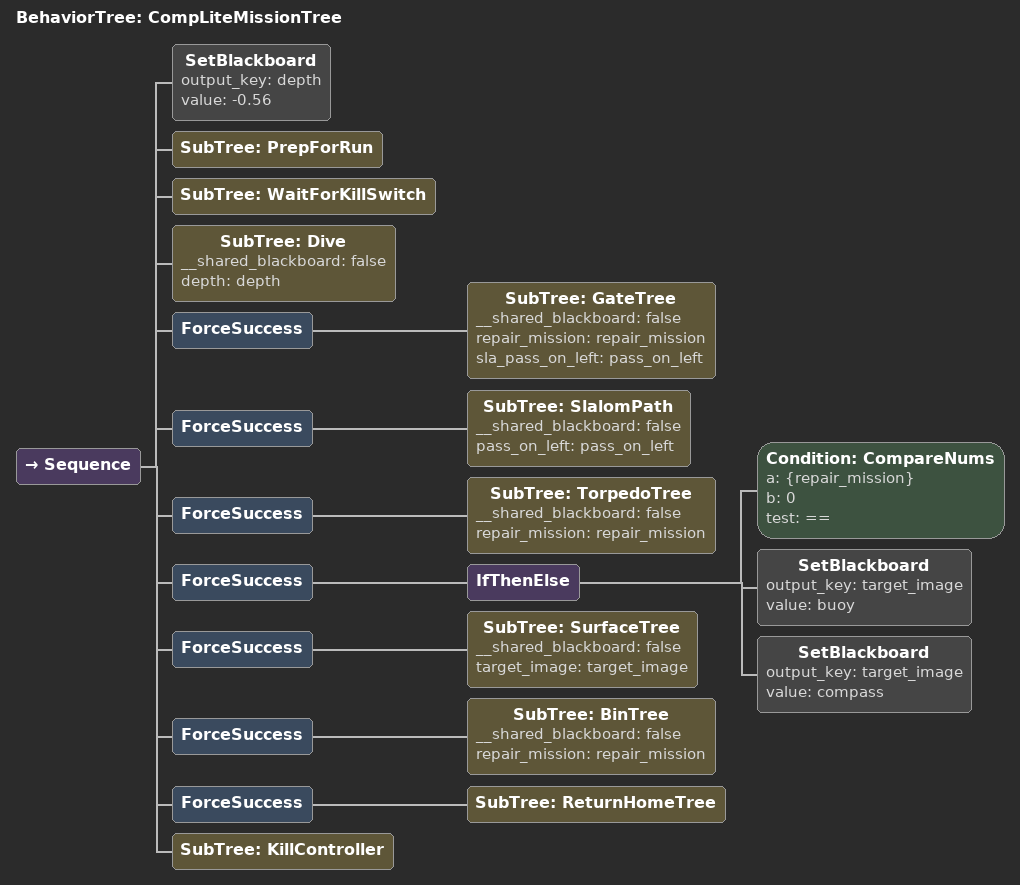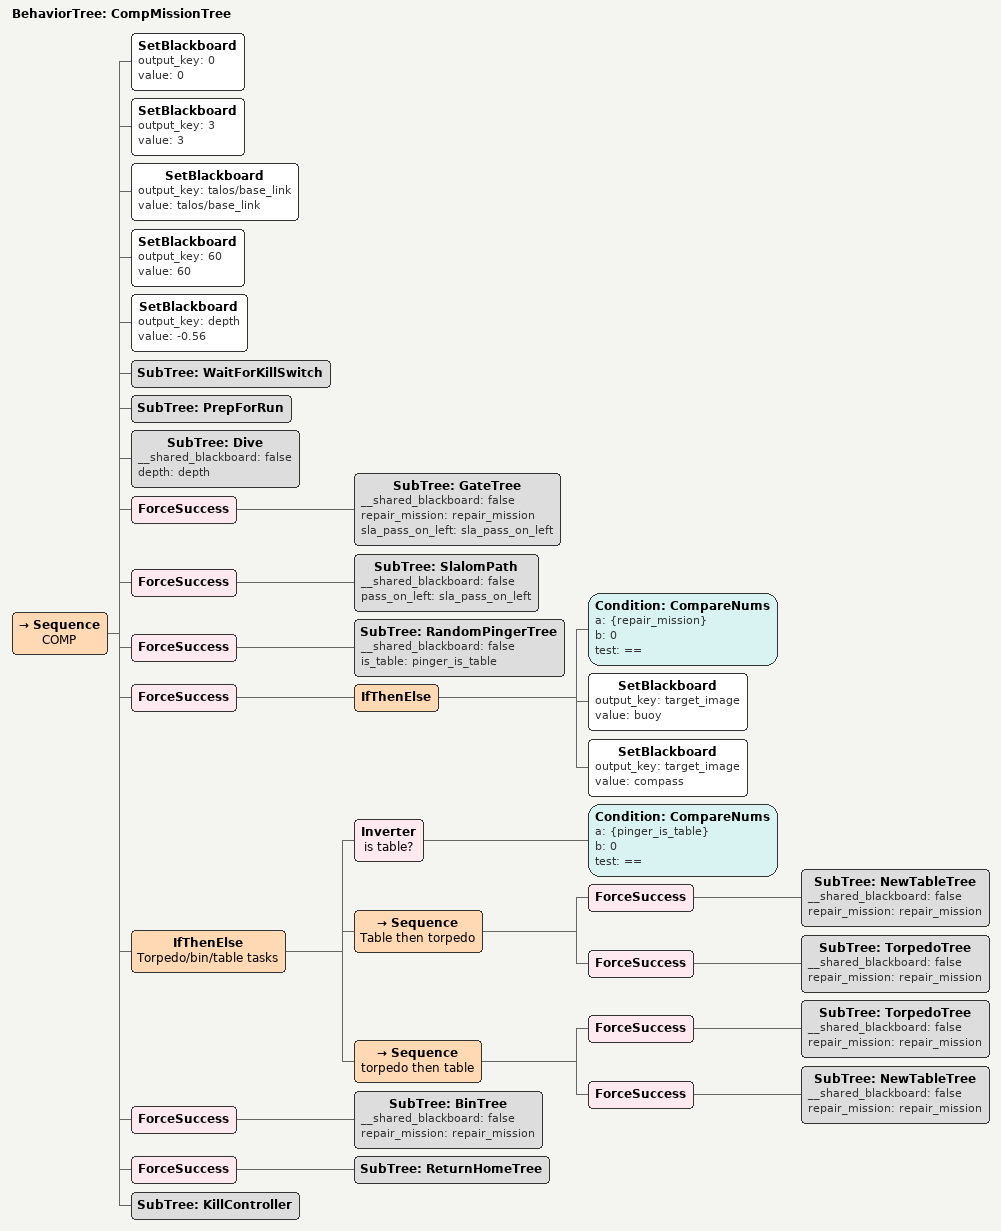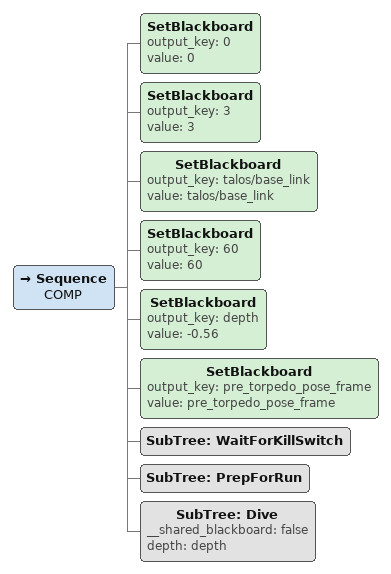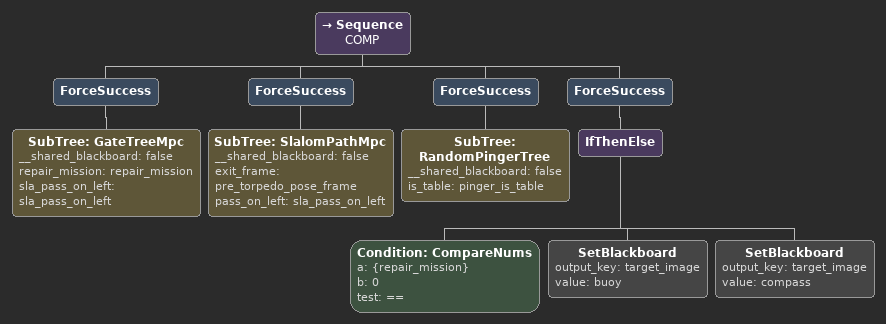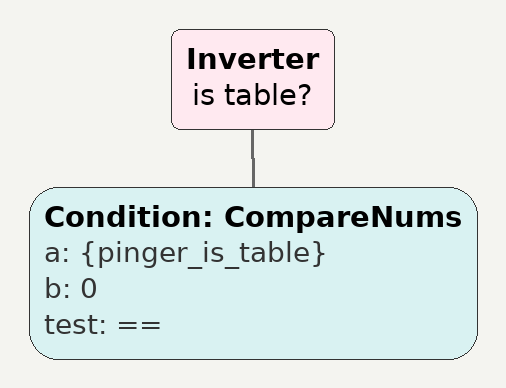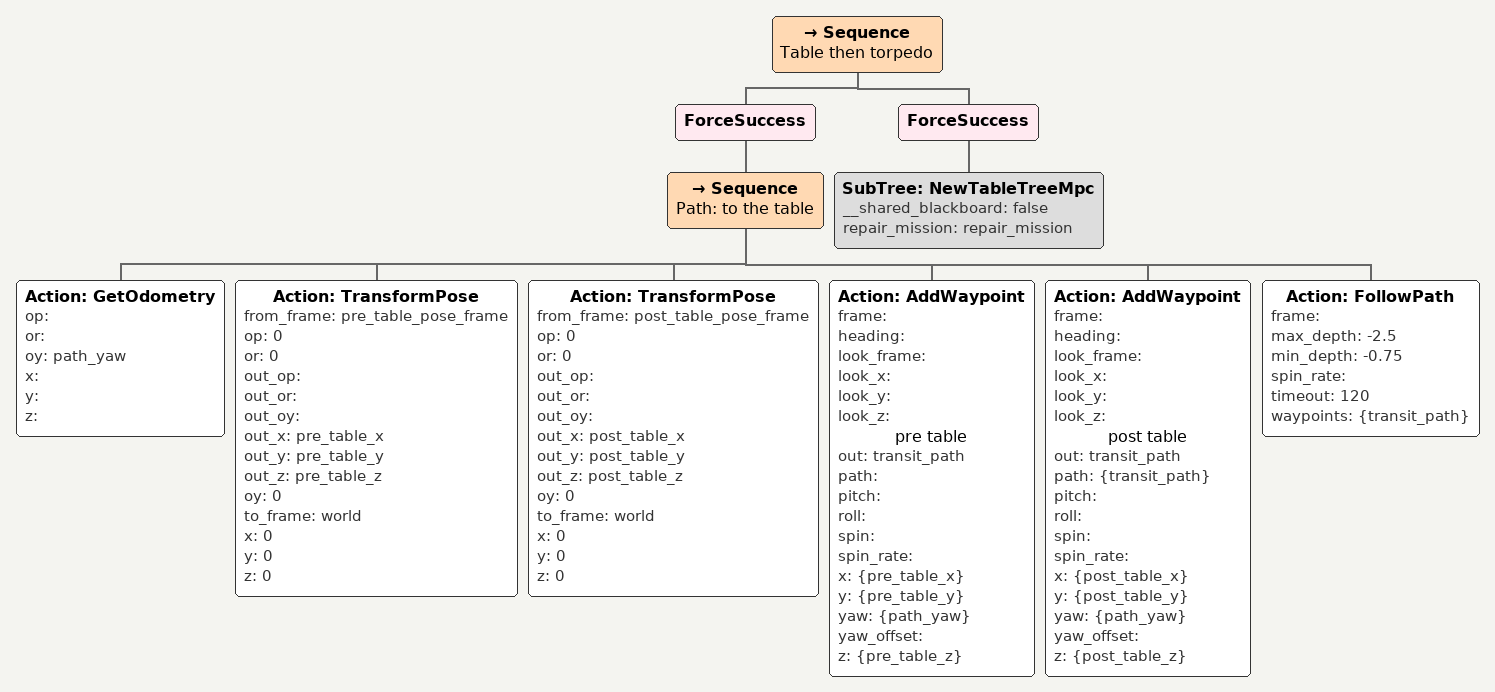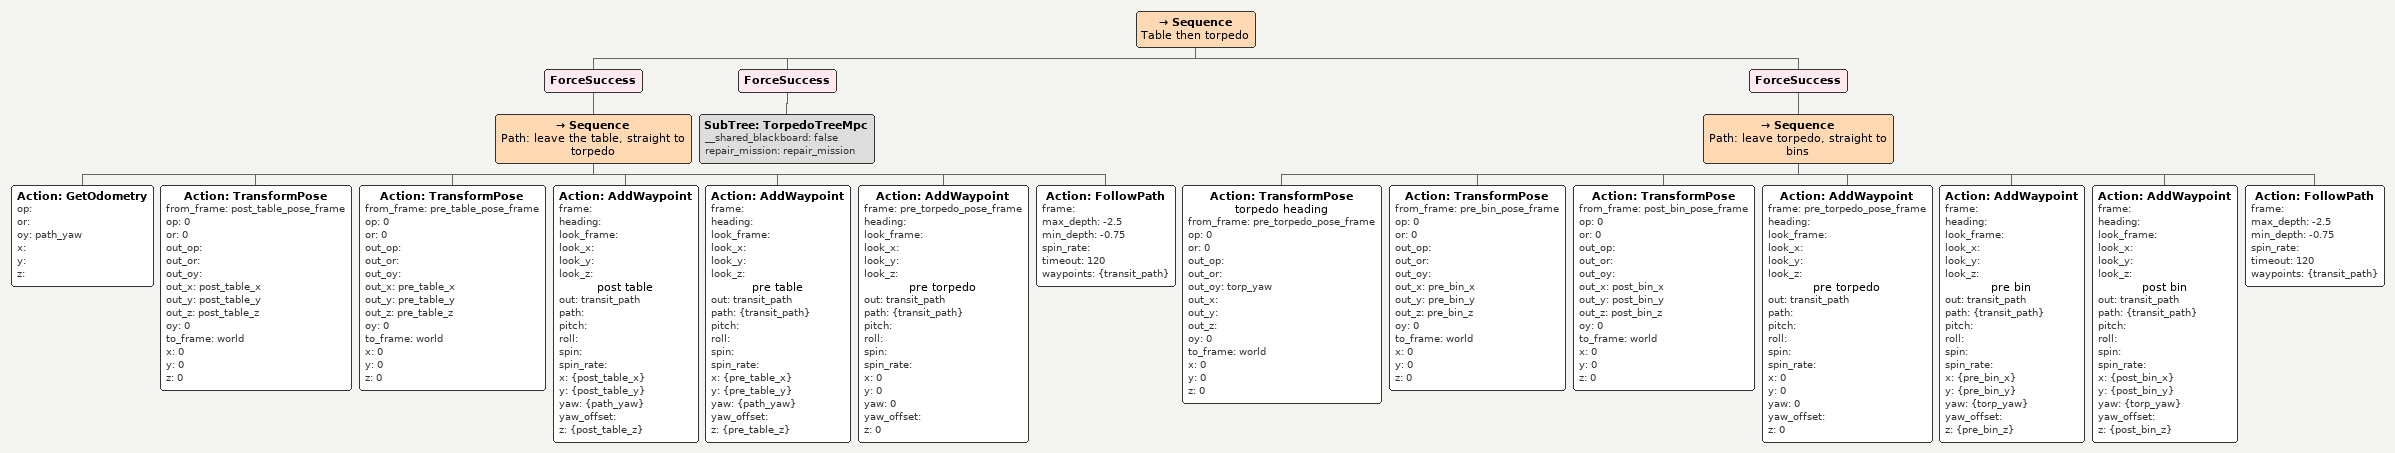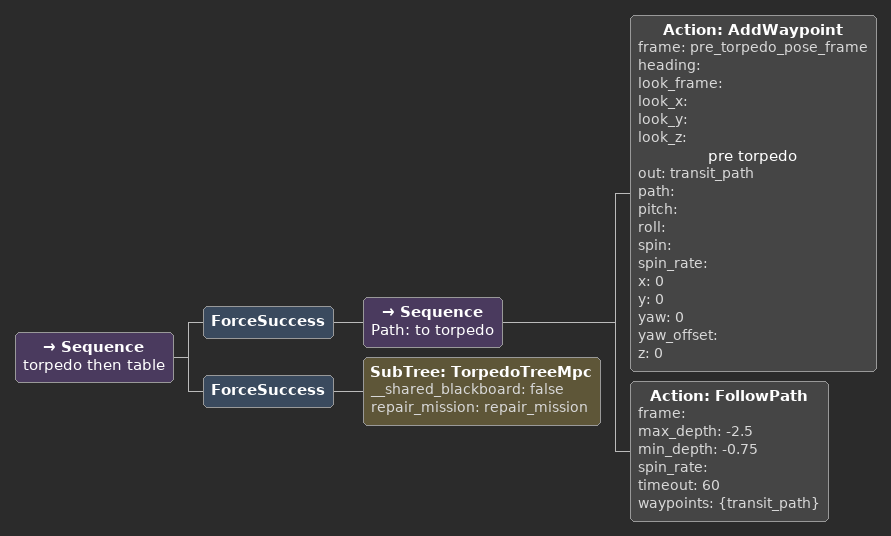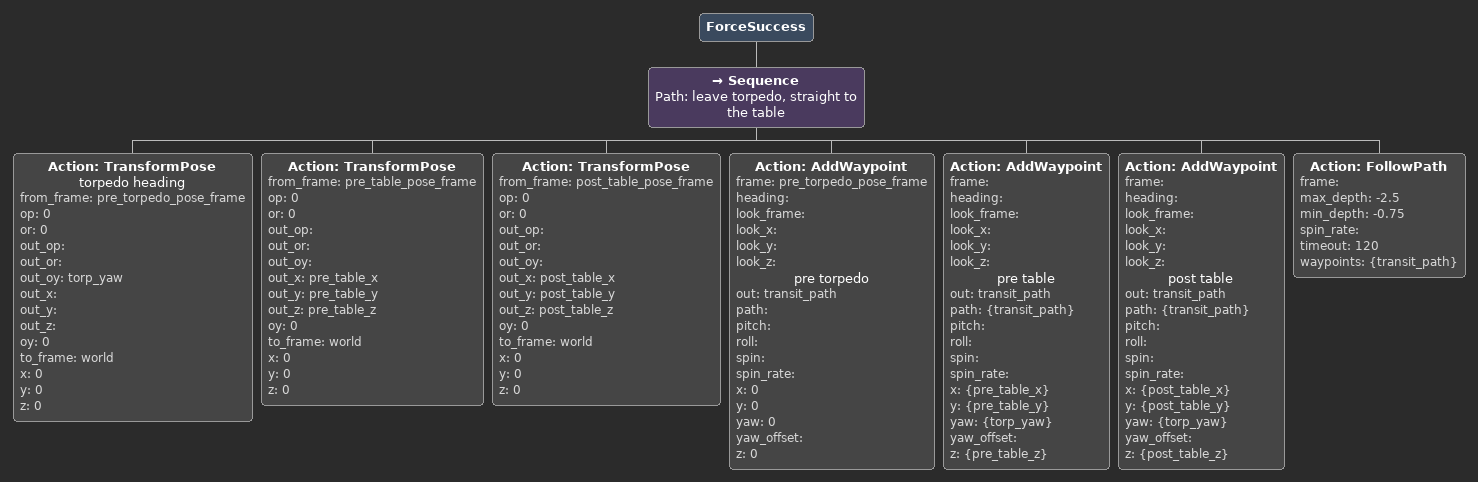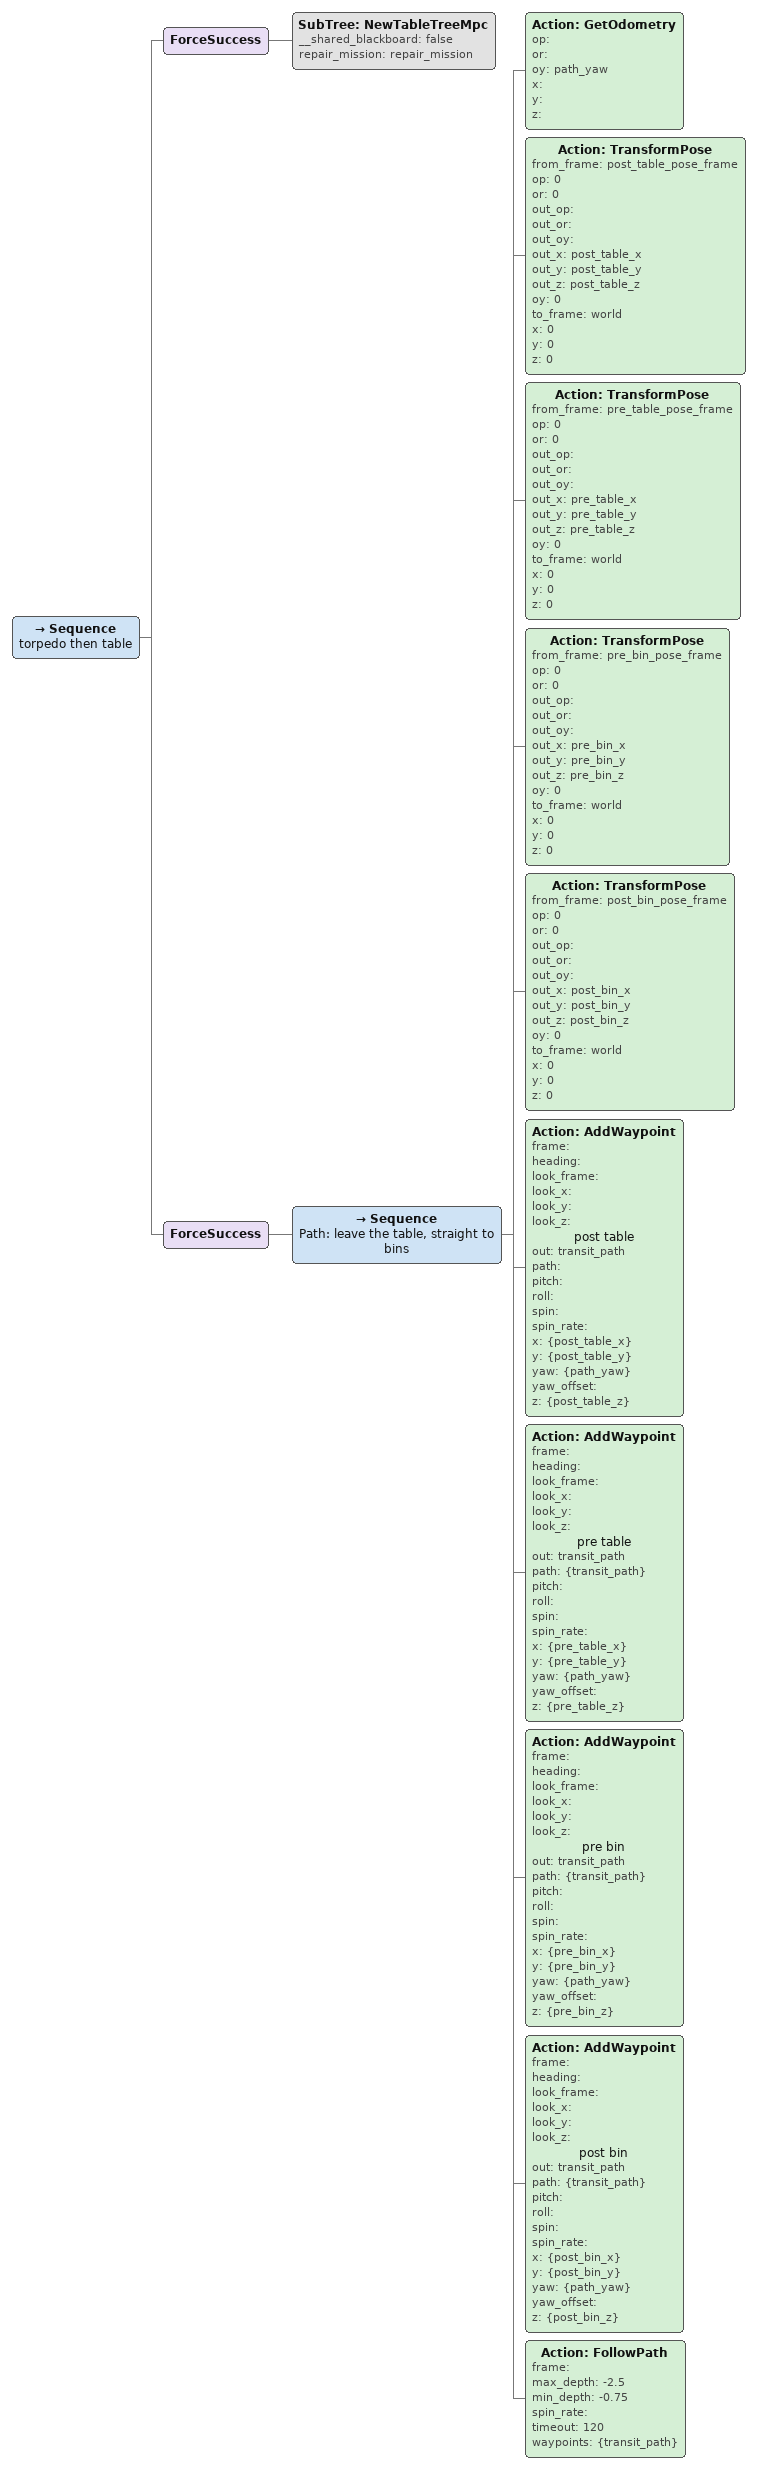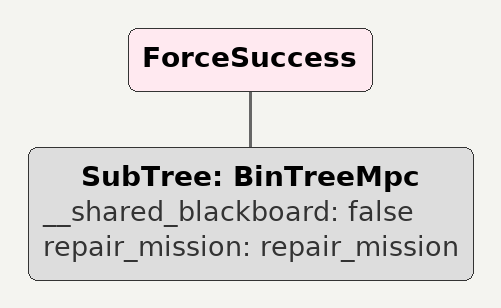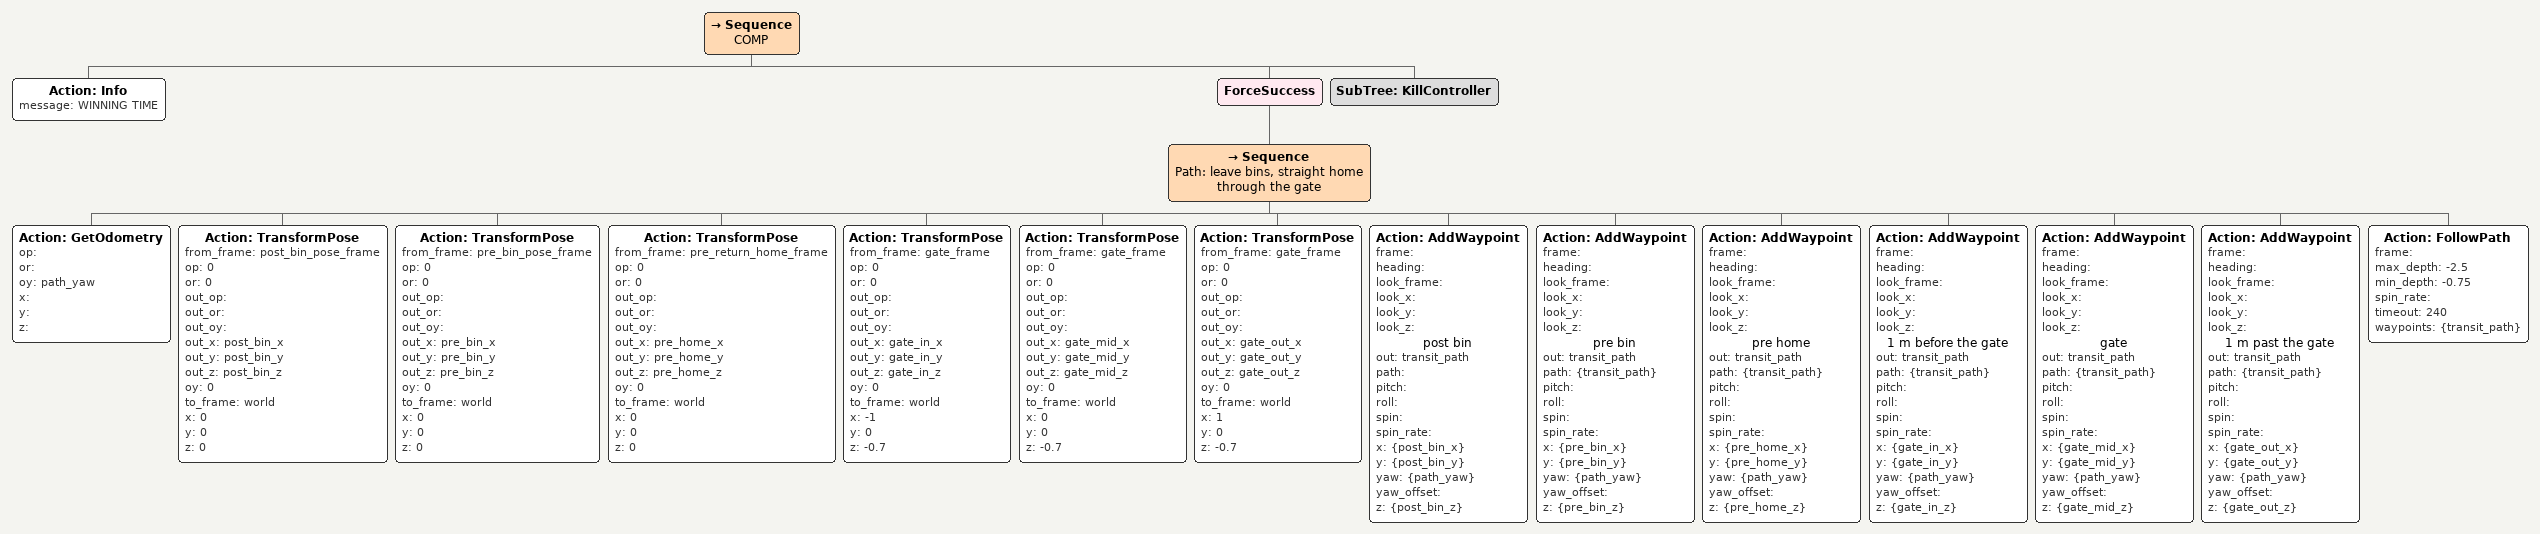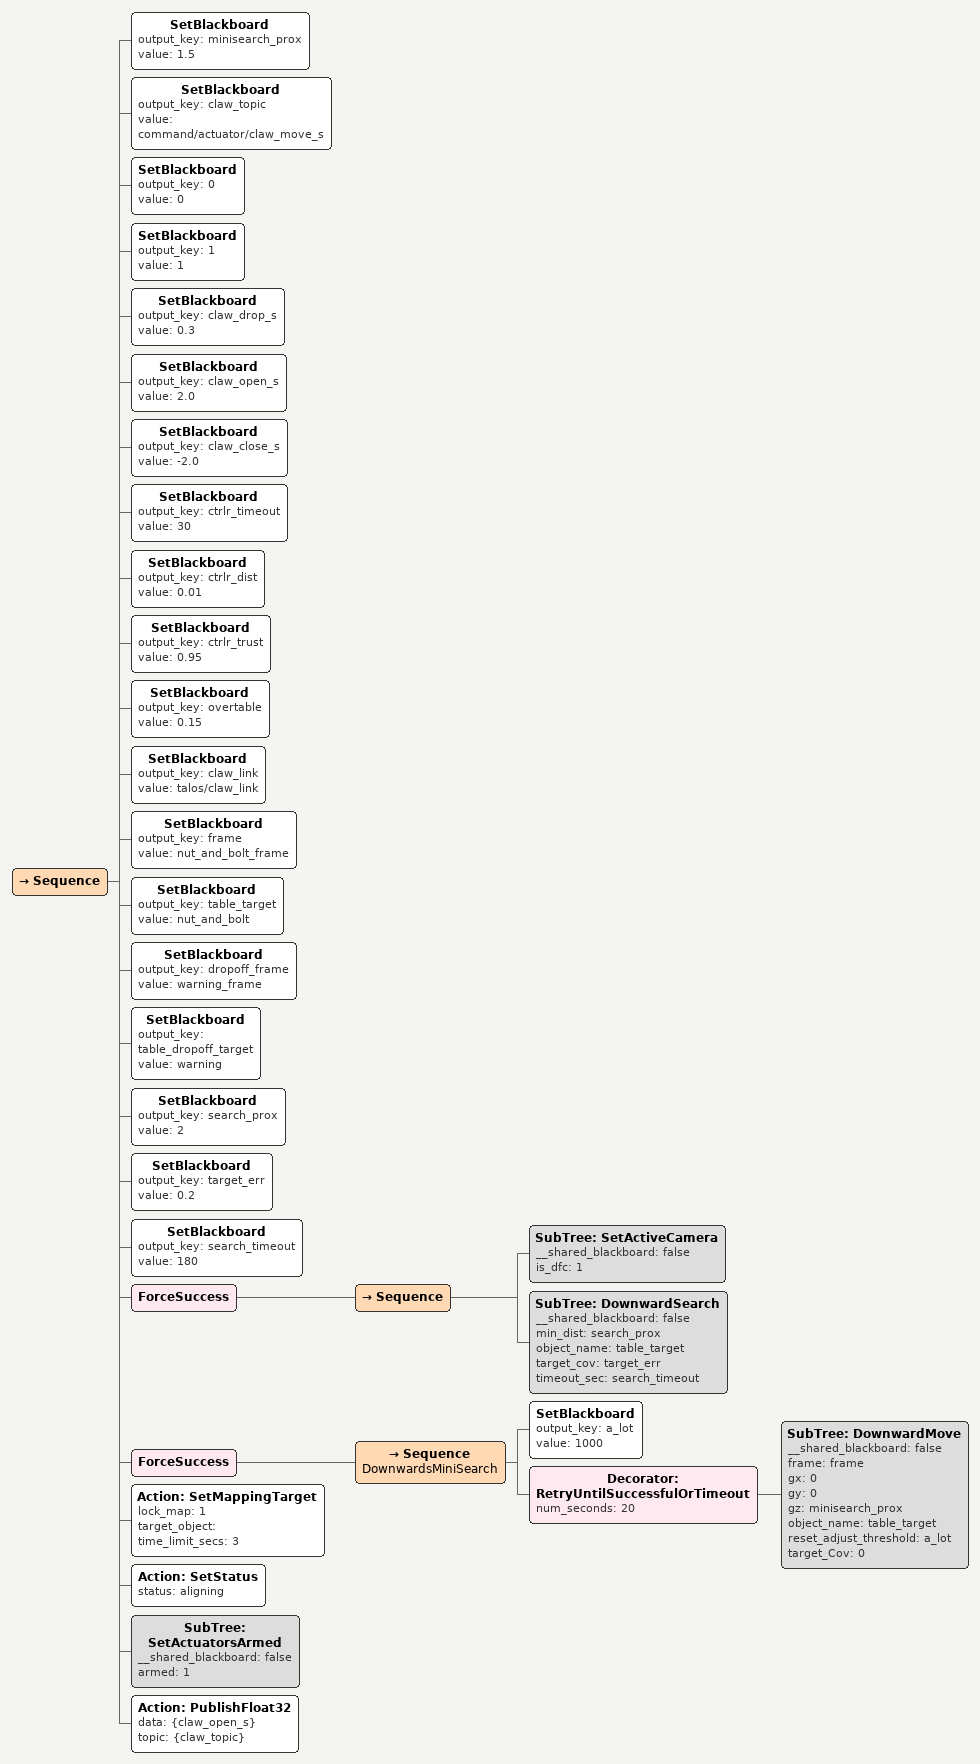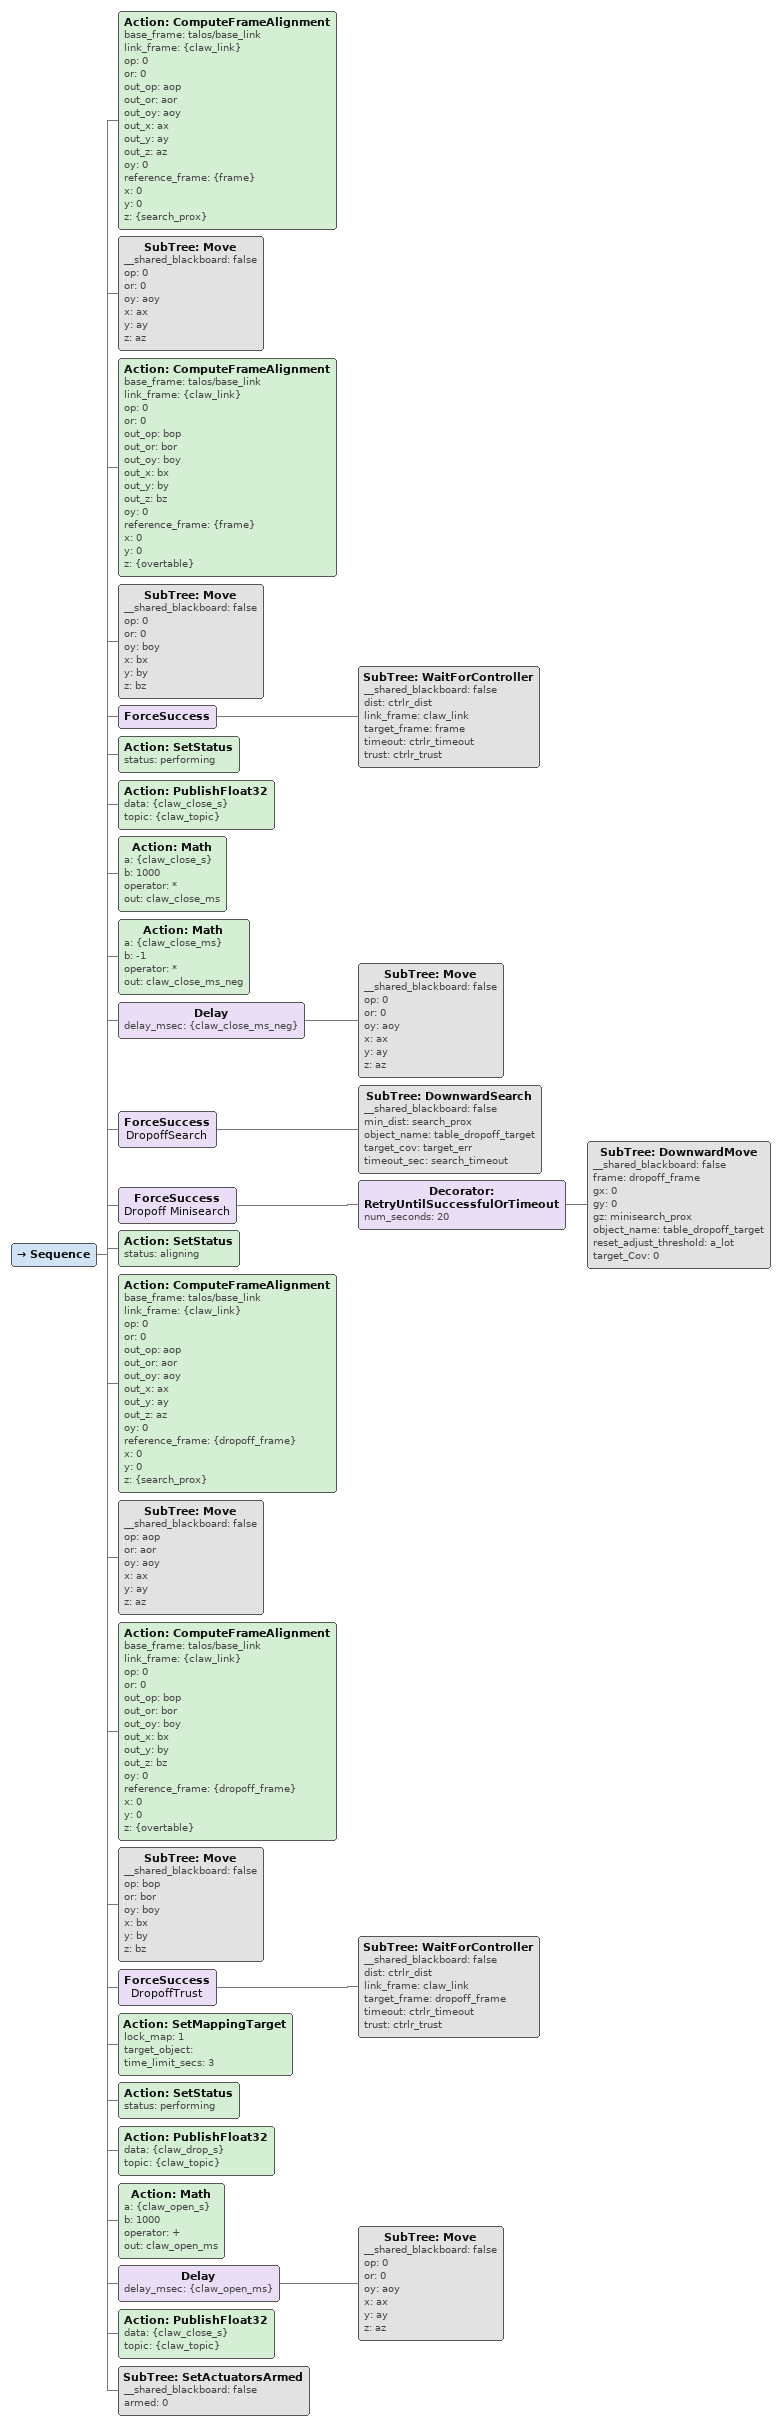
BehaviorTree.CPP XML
<BehaviorTree ID="CompLiteMissionTree">
    <Sequence>
        <SetBlackboard output_key="depth" value="-0.56"/>
        <SubTree ID="PrepForRun"/>
        <SubTree ID="WaitForKillSwitch"/>
        <SubTree ID="Dive" __shared_blackboard="false" depth="depth"/>
        <ForceSuccess>
            <SubTree ID="GateTree" __shared_blackboard="false" repair_mission="repair_mission" sla_pass_on_left="pass_on_left"/>
        </ForceSuccess>
        <ForceSuccess>
            <SubTree ID="SlalomPath" __shared_blackboard="false" pass_on_left="pass_on_left"/>
        </ForceSuccess>
        <ForceSuccess>
            <SubTree ID="TorpedoTree" __shared_blackboard="false" repair_mission="repair_mission"/>
        </ForceSuccess>
        <ForceSuccess>
            <IfThenElse>
                <Condition ID="CompareNums" a="{repair_mission}" b="0" test="=="/>
                <SetBlackboard output_key="target_image" value="buoy"/>
                <SetBlackboard output_key="target_image" value="compass"/>
            </IfThenElse>
        </ForceSuccess>
        <ForceSuccess>
            <SubTree ID="SurfaceTree" __shared_blackboard="false" target_image="target_image"/>
        </ForceSuccess>
        <ForceSuccess>
            <SubTree ID="BinTree" __shared_blackboard="false" repair_mission="repair_mission"/>
        </ForceSuccess>
        <ForceSuccess>
            <SubTree ID="ReturnHomeTree"/>
        </ForceSuccess>
        <SubTree ID="KillController"/>
    </Sequence>
</BehaviorTree>

<BehaviorTree ID="CompMissionTree">
    <Sequence name="COMP">
        <SetBlackboard output_key="0" value="0"/>
        <SetBlackboard output_key="3" value="3"/>
        <SetBlackboard output_key="talos/base_link" value="talos/base_link"/>
        <SetBlackboard output_key="60" value="60"/>
        <SetBlackboard output_key="depth" value="-0.56"/>
        <SubTree ID="WaitForKillSwitch"/>
        <SubTree ID="PrepForRun"/>
        <SubTree ID="Dive" __shared_blackboard="false" depth="depth"/>
        <ForceSuccess>
            <SubTree ID="GateTree" __shared_blackboard="false" repair_mission="repair_mission" sla_pass_on_left="sla_pass_on_left"/>
        </ForceSuccess>
        <ForceSuccess>
            <SubTree ID="SlalomPath" __shared_blackboard="false" pass_on_left="sla_pass_on_left"/>
        </ForceSuccess>
        <ForceSuccess>
            <SubTree ID="RandomPingerTree" __shared_blackboard="false" is_table="pinger_is_table"/>
        </ForceSuccess>
        <ForceSuccess>
            <IfThenElse>
                <Condition ID="CompareNums" a="{repair_mission}" b="0" test="=="/>
                <SetBlackboard output_key="target_image" value="buoy"/>
                <SetBlackboard output_key="target_image" value="compass"/>
            </IfThenElse>
        </ForceSuccess>
        <IfThenElse name="Torpedo/bin/table tasks">
            <Inverter name="is table?">
                <Condition ID="CompareNums" a="{pinger_is_table}" b="0" test="=="/>
            </Inverter>
            <Sequence name="Table then torpedo">
                <ForceSuccess>
                    <SubTree ID="NewTableTree" __shared_blackboard="false" repair_mission="repair_mission"/>
                </ForceSuccess>
                <ForceSuccess>
                    <SubTree ID="TorpedoTree" __shared_blackboard="false" repair_mission="repair_mission"/>
                </ForceSuccess>
            </Sequence>
            <Sequence name="torpedo then table">
                <ForceSuccess>
                    <SubTree ID="TorpedoTree" __shared_blackboard="false" repair_mission="repair_mission"/>
                </ForceSuccess>
                <ForceSuccess>
                    <SubTree ID="NewTableTree" __shared_blackboard="false" repair_mission="repair_mission"/>
                </ForceSuccess>
            </Sequence>
        </IfThenElse>
        <ForceSuccess>
            <SubTree ID="BinTree" __shared_blackboard="false" repair_mission="repair_mission"/>
        </ForceSuccess>
        <ForceSuccess>
            <SubTree ID="ReturnHomeTree"/>
        </ForceSuccess>
        <SubTree ID="KillController"/>
    </Sequence>
</BehaviorTree>

<Sequence name="COMP">
    <SetBlackboard output_key="0" value="0"/>
    <SetBlackboard output_key="3" value="3"/>
    <SetBlackboard output_key="talos/base_link" value="talos/base_link"/>
    <SetBlackboard output_key="60" value="60"/>
    <SetBlackboard output_key="depth" value="-0.56"/>
    <SetBlackboard output_key="pre_torpedo_pose_frame" value="pre_torpedo_pose_frame"/>
    <SubTree ID="WaitForKillSwitch"/>
    <SubTree ID="PrepForRun"/>
    <SubTree ID="Dive" __shared_blackboard="false" depth="depth"/>
</Sequence>

<Sequence name="COMP">
    <ForceSuccess>
        <SubTree ID="GateTreeMpc" __shared_blackboard="false" repair_mission="repair_mission" sla_pass_on_left="sla_pass_on_left"/>
    </ForceSuccess>
    <ForceSuccess>
        <SubTree ID="SlalomPathMpc" __shared_blackboard="false" exit_frame="pre_torpedo_pose_frame" pass_on_left="sla_pass_on_left"/>
    </ForceSuccess>
    <ForceSuccess>
        <SubTree ID="RandomPingerTree" __shared_blackboard="false" is_table="pinger_is_table"/>
    </ForceSuccess>
    <ForceSuccess>
        <IfThenElse>
            <Condition ID="CompareNums" a="{repair_mission}" b="0" test="=="/>
            <SetBlackboard output_key="target_image" value="buoy"/>
            <SetBlackboard output_key="target_image" value="compass"/>
        </IfThenElse>
    </ForceSuccess>
</Sequence>

<Inverter name="is table?">
    <Condition ID="CompareNums" a="{pinger_is_table}" b="0" test="=="/>
</Inverter>

<Sequence name="Table then torpedo">
    <ForceSuccess>
        <Sequence name="Path: to the table">
            <Action ID="GetOdometry" op="" or="" oy="path_yaw" x="" y="" z=""/>
            <Action ID="TransformPose" from_frame="pre_table_pose_frame" op="0" or="0" out_op="" out_or="" out_oy="" out_x="pre_table_x" out_y="pre_table_y" out_z="pre_table_z" oy="0" to_frame="world" x="0" y="0" z="0"/>
            <Action ID="TransformPose" from_frame="post_table_pose_frame" op="0" or="0" out_op="" out_or="" out_oy="" out_x="post_table_x" out_y="post_table_y" out_z="post_table_z" oy="0" to_frame="world" x="0" y="0" z="0"/>
            <Action ID="AddWaypoint" frame="" heading="" look_frame="" look_x="" look_y="" look_z="" name="pre table" out="transit_path" path="" pitch="" roll="" spin="" spin_rate="" x="{pre_table_x}" y="{pre_table_y}" yaw="{path_yaw}" yaw_offset="" z="{pre_table_z}"/>
            <Action ID="AddWaypoint" frame="" heading="" look_frame="" look_x="" look_y="" look_z="" name="post table" out="transit_path" path="{transit_path}" pitch="" roll="" spin="" spin_rate="" x="{post_table_x}" y="{post_table_y}" yaw="{path_yaw}" yaw_offset="" z="{post_table_z}"/>
            <Action ID="FollowPath" frame="" max_depth="-2.5" min_depth="-0.75" spin_rate="" timeout="120" waypoints="{transit_path}"/>
        </Sequence>
    </ForceSuccess>
    <ForceSuccess>
        <SubTree ID="NewTableTreeMpc" __shared_blackboard="false" repair_mission="repair_mission"/>
    </ForceSuccess>
</Sequence>

<Sequence name="Table then torpedo">
    <ForceSuccess>
        <Sequence name="Path: leave the table, straight to torpedo">
            <Action ID="GetOdometry" op="" or="" oy="path_yaw" x="" y="" z=""/>
            <Action ID="TransformPose" from_frame="post_table_pose_frame" op="0" or="0" out_op="" out_or="" out_oy="" out_x="post_table_x" out_y="post_table_y" out_z="post_table_z" oy="0" to_frame="world" x="0" y="0" z="0"/>
            <Action ID="TransformPose" from_frame="pre_table_pose_frame" op="0" or="0" out_op="" out_or="" out_oy="" out_x="pre_table_x" out_y="pre_table_y" out_z="pre_table_z" oy="0" to_frame="world" x="0" y="0" z="0"/>
            <Action ID="AddWaypoint" frame="" heading="" look_frame="" look_x="" look_y="" look_z="" name="post table" out="transit_path" path="" pitch="" roll="" spin="" spin_rate="" x="{post_table_x}" y="{post_table_y}" yaw="{path_yaw}" yaw_offset="" z="{post_table_z}"/>
            <Action ID="AddWaypoint" frame="" heading="" look_frame="" look_x="" look_y="" look_z="" name="pre table" out="transit_path" path="{transit_path}" pitch="" roll="" spin="" spin_rate="" x="{pre_table_x}" y="{pre_table_y}" yaw="{path_yaw}" yaw_offset="" z="{pre_table_z}"/>
            <Action ID="AddWaypoint" frame="pre_torpedo_pose_frame" heading="" look_frame="" look_x="" look_y="" look_z="" name="pre torpedo" out="transit_path" path="{transit_path}" pitch="" roll="" spin="" spin_rate="" x="0" y="0" yaw="0" yaw_offset="" z="0"/>
            <Action ID="FollowPath" frame="" max_depth="-2.5" min_depth="-0.75" spin_rate="" timeout="120" waypoints="{transit_path}"/>
        </Sequence>
    </ForceSuccess>
    <ForceSuccess>
        <SubTree ID="TorpedoTreeMpc" __shared_blackboard="false" repair_mission="repair_mission"/>
    </ForceSuccess>
    <ForceSuccess>
        <Sequence name="Path: leave torpedo, straight to bins">
            <Action ID="TransformPose" name="torpedo heading" from_frame="pre_torpedo_pose_frame" op="0" or="0" out_op="" out_or="" out_oy="torp_yaw" out_x="" out_y="" out_z="" oy="0" to_frame="world" x="0" y="0" z="0"/>
            <Action ID="TransformPose" from_frame="pre_bin_pose_frame" op="0" or="0" out_op="" out_or="" out_oy="" out_x="pre_bin_x" out_y="pre_bin_y" out_z="pre_bin_z" oy="0" to_frame="world" x="0" y="0" z="0"/>
            <Action ID="TransformPose" from_frame="post_bin_pose_frame" op="0" or="0" out_op="" out_or="" out_oy="" out_x="post_bin_x" out_y="post_bin_y" out_z="post_bin_z" oy="0" to_frame="world" x="0" y="0" z="0"/>
            <Action ID="AddWaypoint" frame="pre_torpedo_pose_frame" heading="" look_frame="" look_x="" look_y="" look_z="" name="pre torpedo" out="transit_path" path="" pitch="" roll="" spin="" spin_rate="" x="0" y="0" yaw="0" yaw_offset="" z="0"/>
            <Action ID="AddWaypoint" frame="" heading="" look_frame="" look_x="" look_y="" look_z="" name="pre bin" out="transit_path" path="{transit_path}" pitch="" roll="" spin="" spin_rate="" x="{pre_bin_x}" y="{pre_bin_y}" yaw="{torp_yaw}" yaw_offset="" z="{pre_bin_z}"/>
            <Action ID="AddWaypoint" frame="" heading="" look_frame="" look_x="" look_y="" look_z="" name="post bin" out="transit_path" path="{transit_path}" pitch="" roll="" spin="" spin_rate="" x="{post_bin_x}" y="{post_bin_y}" yaw="{torp_yaw}" yaw_offset="" z="{post_bin_z}"/>
            <Action ID="FollowPath" frame="" max_depth="-2.5" min_depth="-0.75" spin_rate="" timeout="120" waypoints="{transit_path}"/>
        </Sequence>
    </ForceSuccess>
</Sequence>

<Sequence name="torpedo then table">
    <ForceSuccess>
        <Sequence name="Path: to torpedo">
            <Action ID="AddWaypoint" frame="pre_torpedo_pose_frame" heading="" look_frame="" look_x="" look_y="" look_z="" name="pre torpedo" out="transit_path" path="" pitch="" roll="" spin="" spin_rate="" x="0" y="0" yaw="0" yaw_offset="" z="0"/>
            <Action ID="FollowPath" frame="" max_depth="-2.5" min_depth="-0.75" spin_rate="" timeout="60" waypoints="{transit_path}"/>
        </Sequence>
    </ForceSuccess>
    <ForceSuccess>
        <SubTree ID="TorpedoTreeMpc" __shared_blackboard="false" repair_mission="repair_mission"/>
    </ForceSuccess>
</Sequence>

<ForceSuccess>
    <Sequence name="Path: leave torpedo, straight to the table">
        <Action ID="TransformPose" name="torpedo heading" from_frame="pre_torpedo_pose_frame" op="0" or="0" out_op="" out_or="" out_oy="torp_yaw" out_x="" out_y="" out_z="" oy="0" to_frame="world" x="0" y="0" z="0"/>
        <Action ID="TransformPose" from_frame="pre_table_pose_frame" op="0" or="0" out_op="" out_or="" out_oy="" out_x="pre_table_x" out_y="pre_table_y" out_z="pre_table_z" oy="0" to_frame="world" x="0" y="0" z="0"/>
        <Action ID="TransformPose" from_frame="post_table_pose_frame" op="0" or="0" out_op="" out_or="" out_oy="" out_x="post_table_x" out_y="post_table_y" out_z="post_table_z" oy="0" to_frame="world" x="0" y="0" z="0"/>
        <Action ID="AddWaypoint" frame="pre_torpedo_pose_frame" heading="" look_frame="" look_x="" look_y="" look_z="" name="pre torpedo" out="transit_path" path="" pitch="" roll="" spin="" spin_rate="" x="0" y="0" yaw="0" yaw_offset="" z="0"/>
        <Action ID="AddWaypoint" frame="" heading="" look_frame="" look_x="" look_y="" look_z="" name="pre table" out="transit_path" path="{transit_path}" pitch="" roll="" spin="" spin_rate="" x="{pre_table_x}" y="{pre_table_y}" yaw="{torp_yaw}" yaw_offset="" z="{pre_table_z}"/>
        <Action ID="AddWaypoint" frame="" heading="" look_frame="" look_x="" look_y="" look_z="" name="post table" out="transit_path" path="{transit_path}" pitch="" roll="" spin="" spin_rate="" x="{post_table_x}" y="{post_table_y}" yaw="{torp_yaw}" yaw_offset="" z="{post_table_z}"/>
        <Action ID="FollowPath" frame="" max_depth="-2.5" min_depth="-0.75" spin_rate="" timeout="120" waypoints="{transit_path}"/>
    </Sequence>
</ForceSuccess>

<Sequence name="torpedo then table">
    <ForceSuccess>
        <SubTree ID="NewTableTreeMpc" __shared_blackboard="false" repair_mission="repair_mission"/>
    </ForceSuccess>
    <ForceSuccess>
        <Sequence name="Path: leave the table, straight to bins">
            <Action ID="GetOdometry" op="" or="" oy="path_yaw" x="" y="" z=""/>
            <Action ID="TransformPose" from_frame="post_table_pose_frame" op="0" or="0" out_op="" out_or="" out_oy="" out_x="post_table_x" out_y="post_table_y" out_z="post_table_z" oy="0" to_frame="world" x="0" y="0" z="0"/>
            <Action ID="TransformPose" from_frame="pre_table_pose_frame" op="0" or="0" out_op="" out_or="" out_oy="" out_x="pre_table_x" out_y="pre_table_y" out_z="pre_table_z" oy="0" to_frame="world" x="0" y="0" z="0"/>
            <Action ID="TransformPose" from_frame="pre_bin_pose_frame" op="0" or="0" out_op="" out_or="" out_oy="" out_x="pre_bin_x" out_y="pre_bin_y" out_z="pre_bin_z" oy="0" to_frame="world" x="0" y="0" z="0"/>
            <Action ID="TransformPose" from_frame="post_bin_pose_frame" op="0" or="0" out_op="" out_or="" out_oy="" out_x="post_bin_x" out_y="post_bin_y" out_z="post_bin_z" oy="0" to_frame="world" x="0" y="0" z="0"/>
            <Action ID="AddWaypoint" frame="" heading="" look_frame="" look_x="" look_y="" look_z="" name="post table" out="transit_path" path="" pitch="" roll="" spin="" spin_rate="" x="{post_table_x}" y="{post_table_y}" yaw="{path_yaw}" yaw_offset="" z="{post_table_z}"/>
            <Action ID="AddWaypoint" frame="" heading="" look_frame="" look_x="" look_y="" look_z="" name="pre table" out="transit_path" path="{transit_path}" pitch="" roll="" spin="" spin_rate="" x="{pre_table_x}" y="{pre_table_y}" yaw="{path_yaw}" yaw_offset="" z="{pre_table_z}"/>
            <Action ID="AddWaypoint" frame="" heading="" look_frame="" look_x="" look_y="" look_z="" name="pre bin" out="transit_path" path="{transit_path}" pitch="" roll="" spin="" spin_rate="" x="{pre_bin_x}" y="{pre_bin_y}" yaw="{path_yaw}" yaw_offset="" z="{pre_bin_z}"/>
            <Action ID="AddWaypoint" frame="" heading="" look_frame="" look_x="" look_y="" look_z="" name="post bin" out="transit_path" path="{transit_path}" pitch="" roll="" spin="" spin_rate="" x="{post_bin_x}" y="{post_bin_y}" yaw="{path_yaw}" yaw_offset="" z="{post_bin_z}"/>
            <Action ID="FollowPath" frame="" max_depth="-2.5" min_depth="-0.75" spin_rate="" timeout="120" waypoints="{transit_path}"/>
        </Sequence>
    </ForceSuccess>
</Sequence>

<ForceSuccess>
    <SubTree ID="BinTreeMpc" __shared_blackboard="false" repair_mission="repair_mission"/>
</ForceSuccess>

<Sequence name="COMP">
    <Action ID="Info" message="WINNING TIME"/>
    <ForceSuccess>
        <Sequence name="Path: leave bins, straight home through the gate">
            <Action ID="GetOdometry" op="" or="" oy="path_yaw" x="" y="" z=""/>
            <Action ID="TransformPose" from_frame="post_bin_pose_frame" op="0" or="0" out_op="" out_or="" out_oy="" out_x="post_bin_x" out_y="post_bin_y" out_z="post_bin_z" oy="0" to_frame="world" x="0" y="0" z="0"/>
            <Action ID="TransformPose" from_frame="pre_bin_pose_frame" op="0" or="0" out_op="" out_or="" out_oy="" out_x="pre_bin_x" out_y="pre_bin_y" out_z="pre_bin_z" oy="0" to_frame="world" x="0" y="0" z="0"/>
            <Action ID="TransformPose" from_frame="pre_return_home_frame" op="0" or="0" out_op="" out_or="" out_oy="" out_x="pre_home_x" out_y="pre_home_y" out_z="pre_home_z" oy="0" to_frame="world" x="0" y="0" z="0"/>
            <Action ID="TransformPose" from_frame="gate_frame" op="0" or="0" out_op="" out_or="" out_oy="" out_x="gate_in_x" out_y="gate_in_y" out_z="gate_in_z" oy="0" to_frame="world" x="-1" y="0" z="-0.7"/>
            <Action ID="TransformPose" from_frame="gate_frame" op="0" or="0" out_op="" out_or="" out_oy="" out_x="gate_mid_x" out_y="gate_mid_y" out_z="gate_mid_z" oy="0" to_frame="world" x="0" y="0" z="-0.7"/>
            <Action ID="TransformPose" from_frame="gate_frame" op="0" or="0" out_op="" out_or="" out_oy="" out_x="gate_out_x" out_y="gate_out_y" out_z="gate_out_z" oy="0" to_frame="world" x="1" y="0" z="-0.7"/>
            <Action ID="AddWaypoint" frame="" heading="" look_frame="" look_x="" look_y="" look_z="" name="post bin" out="transit_path" path="" pitch="" roll="" spin="" spin_rate="" x="{post_bin_x}" y="{post_bin_y}" yaw="{path_yaw}" yaw_offset="" z="{post_bin_z}"/>
            <Action ID="AddWaypoint" frame="" heading="" look_frame="" look_x="" look_y="" look_z="" name="pre bin" out="transit_path" path="{transit_path}" pitch="" roll="" spin="" spin_rate="" x="{pre_bin_x}" y="{pre_bin_y}" yaw="{path_yaw}" yaw_offset="" z="{pre_bin_z}"/>
            <Action ID="AddWaypoint" frame="" heading="" look_frame="" look_x="" look_y="" look_z="" name="pre home" out="transit_path" path="{transit_path}" pitch="" roll="" spin="" spin_rate="" x="{pre_home_x}" y="{pre_home_y}" yaw="{path_yaw}" yaw_offset="" z="{pre_home_z}"/>
            <Action ID="AddWaypoint" frame="" heading="" look_frame="" look_x="" look_y="" look_z="" name="1 m before the gate" out="transit_path" path="{transit_path}" pitch="" roll="" spin="" spin_rate="" x="{gate_in_x}" y="{gate_in_y}" yaw="{path_yaw}" yaw_offset="" z="{gate_in_z}"/>
            <Action ID="AddWaypoint" frame="" heading="" look_frame="" look_x="" look_y="" look_z="" name="gate" out="transit_path" path="{transit_path}" pitch="" roll="" spin="" spin_rate="" x="{gate_mid_x}" y="{gate_mid_y}" yaw="{path_yaw}" yaw_offset="" z="{gate_mid_z}"/>
            <Action ID="AddWaypoint" frame="" heading="" look_frame="" look_x="" look_y="" look_z="" name="1 m past the gate" out="transit_path" path="{transit_path}" pitch="" roll="" spin="" spin_rate="" x="{gate_out_x}" y="{gate_out_y}" yaw="{path_yaw}" yaw_offset="" z="{gate_out_z}"/>
            <Action ID="FollowPath" frame="" max_depth="-2.5" min_depth="-0.75" spin_rate="" timeout="240" waypoints="{transit_path}"/>
        </Sequence>
    </ForceSuccess>
    <SubTree ID="KillController"/>
</Sequence>

<Sequence>
    <SetBlackboard output_key="minisearch_prox" value="1.5"/>
    <SetBlackboard output_key="claw_topic" value="command/actuator/claw_move_s"/>
    <SetBlackboard output_key="0" value="0"/>
    <SetBlackboard output_key="1" value="1"/>
    <SetBlackboard output_key="claw_drop_s" value="0.3"/>
    <SetBlackboard output_key="claw_open_s" value="2.0"/>
    <SetBlackboard output_key="claw_close_s" value="-2.0"/>
    <SetBlackboard output_key="ctrlr_timeout" value="30"/>
    <SetBlackboard output_key="ctrlr_dist" value="0.01"/>
    <SetBlackboard output_key="ctrlr_trust" value="0.95"/>
    <SetBlackboard output_key="overtable" value="0.15"/>
    <SetBlackboard output_key="claw_link" value="talos/claw_link"/>
    <SetBlackboard output_key="frame" value="nut_and_bolt_frame"/>
    <SetBlackboard output_key="table_target" value="nut_and_bolt"/>
    <SetBlackboard output_key="dropoff_frame" value="warning_frame"/>
    <SetBlackboard output_key="table_dropoff_target" value="warning"/>
    <SetBlackboard output_key="search_prox" value="2"/>
    <SetBlackboard output_key="target_err" value="0.2"/>
    <SetBlackboard output_key="search_timeout" value="180"/>
    <ForceSuccess>
        <Sequence>
            <SubTree ID="SetActiveCamera" __shared_blackboard="false" is_dfc="1"/>
            <SubTree ID="DownwardSearch" __shared_blackboard="false" min_dist="search_prox" object_name="table_target" target_cov="target_err" timeout_sec="search_timeout"/>
        </Sequence>
    </ForceSuccess>
    <ForceSuccess>
        <Sequence name="DownwardsMiniSearch">
            <SetBlackboard output_key="a_lot" value="1000"/>
            <Decorator ID="RetryUntilSuccessfulOrTimeout" num_seconds="20">
                <SubTree ID="DownwardMove" __shared_blackboard="false" frame="frame" gx="0" gy="0" gz="minisearch_prox" object_name="table_target" reset_adjust_threshold="a_lot" target_Cov="0"/>
            </Decorator>
        </Sequence>
    </ForceSuccess>
    <Action ID="SetMappingTarget" lock_map="1" target_object="" time_limit_secs="3"/>
    <Action ID="SetStatus" status="aligning"/>
    <SubTree ID="SetActuatorsArmed" __shared_blackboard="false" armed="1"/>
    <Action ID="PublishFloat32" data="{claw_open_s}" topic="{claw_topic}"/>
</Sequence>

<Sequence>
    <Action ID="ComputeFrameAlignment" base_frame="talos/base_link" link_frame="{claw_link}" op="0" or="0" out_op="aop" out_or="aor" out_oy="aoy" out_x="ax" out_y="ay" out_z="az" oy="0" reference_frame="{frame}" x="0" y="0" z="{search_prox}"/>
    <SubTree ID="Move" __shared_blackboard="false" op="0" or="0" oy="aoy" x="ax" y="ay" z="az"/>
    <Action ID="ComputeFrameAlignment" base_frame="talos/base_link" link_frame="{claw_link}" op="0" or="0" out_op="bop" out_or="bor" out_oy="boy" out_x="bx" out_y="by" out_z="bz" oy="0" reference_frame="{frame}" x="0" y="0" z="{overtable}"/>
    <SubTree ID="Move" __shared_blackboard="false" op="0" or="0" oy="boy" x="bx" y="by" z="bz"/>
    <ForceSuccess>
        <SubTree ID="WaitForController" __shared_blackboard="false" dist="ctrlr_dist" link_frame="claw_link" target_frame="frame" timeout="ctrlr_timeout" trust="ctrlr_trust"/>
    </ForceSuccess>
    <Action ID="SetStatus" status="performing"/>
    <Action ID="PublishFloat32" data="{claw_close_s}" topic="{claw_topic}"/>
    <Action ID="Math" a="{claw_close_s}" b="1000" operator="*" out="claw_close_ms"/>
    <Action ID="Math" a="{claw_close_ms}" b="-1" operator="*" out="claw_close_ms_neg"/>
    <Delay delay_msec="{claw_close_ms_neg}">
        <SubTree ID="Move" __shared_blackboard="false" op="0" or="0" oy="aoy" x="ax" y="ay" z="az"/>
    </Delay>
    <ForceSuccess name="DropoffSearch">
        <SubTree ID="DownwardSearch" __shared_blackboard="false" min_dist="search_prox" object_name="table_dropoff_target" target_cov="target_err" timeout_sec="search_timeout"/>
    </ForceSuccess>
    <ForceSuccess name="Dropoff Minisearch">
        <Decorator ID="RetryUntilSuccessfulOrTimeout" num_seconds="20">
            <SubTree ID="DownwardMove" __shared_blackboard="false" frame="dropoff_frame" gx="0" gy="0" gz="minisearch_prox" object_name="table_dropoff_target" reset_adjust_threshold="a_lot" target_Cov="0"/>
        </Decorator>
    </ForceSuccess>
    <Action ID="SetStatus" status="aligning"/>
    <Action ID="ComputeFrameAlignment" base_frame="talos/base_link" link_frame="{claw_link}" op="0" or="0" out_op="aop" out_or="aor" out_oy="aoy" out_x="ax" out_y="ay" out_z="az" oy="0" reference_frame="{dropoff_frame}" x="0" y="0" z="{search_prox}"/>
    <SubTree ID="Move" __shared_blackboard="false" op="aop" or="aor" oy="aoy" x="ax" y="ay" z="az"/>
    <Action ID="ComputeFrameAlignment" base_frame="talos/base_link" link_frame="{claw_link}" op="0" or="0" out_op="bop" out_or="bor" out_oy="boy" out_x="bx" out_y="by" out_z="bz" oy="0" reference_frame="{dropoff_frame}" x="0" y="0" z="{overtable}"/>
    <SubTree ID="Move" __shared_blackboard="false" op="bop" or="bor" oy="boy" x="bx" y="by" z="bz"/>
    <ForceSuccess name="DropoffTrust">
        <SubTree ID="WaitForController" __shared_blackboard="false" dist="ctrlr_dist" link_frame="claw_link" target_frame="dropoff_frame" timeout="ctrlr_timeout" trust="ctrlr_trust"/>
    </ForceSuccess>
    <Action ID="SetMappingTarget" lock_map="1" target_object="" time_limit_secs="3"/>
    <Action ID="SetStatus" status="performing"/>
    <Action ID="PublishFloat32" data="{claw_drop_s}" topic="{claw_topic}"/>
    <Action ID="Math" a="{claw_open_s}" b="1000" operator="+" out="claw_open_ms"/>
    <Delay delay_msec="{claw_open_ms}">
        <SubTree ID="Move" __shared_blackboard="false" op="0" or="0" oy="aoy" x="ax" y="ay" z="az"/>
    </Delay>
    <Action ID="PublishFloat32" data="{claw_close_s}" topic="{claw_topic}"/>
    <SubTree ID="SetActuatorsArmed" __shared_blackboard="false" armed="0"/>
</Sequence>
